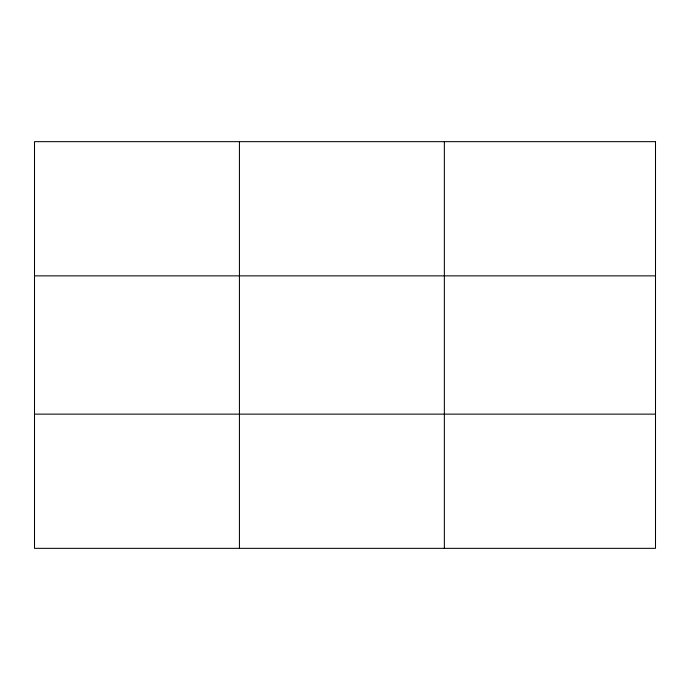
<?xml version="1.0" encoding="UTF-8"?>
<svg xmlns="http://www.w3.org/2000/svg" width="690" height="690" viewBox="0 0 690 690"><rect width="100%" height="100%" fill="white"/><g stroke="black" fill="none" stroke-linecap="round" stroke-linejoin="round"><path stroke-width="1.03" d="M239.43 141.657L239.43 548.343M444.36 141.657L444.36 548.343M34.5 275.862L655.5 275.862M34.5 414.138L655.5 414.138M655.5 141.657L655.5 548.343L34.5 548.343L34.5 141.657L655.5 141.657"/></g></svg>
